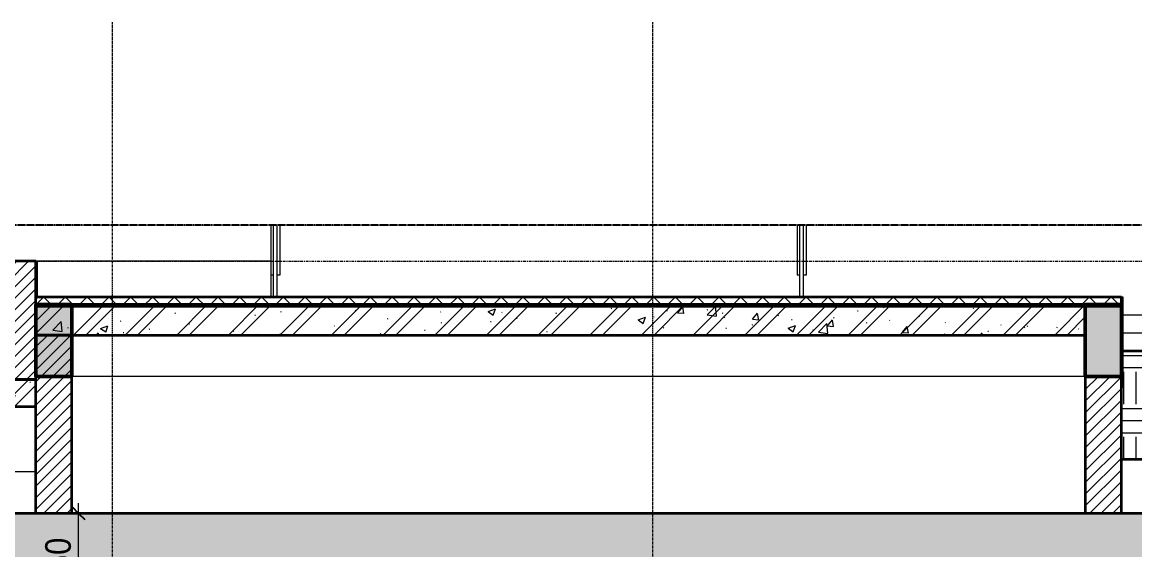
# Model space of a CAD drawing. Header units: millimetres. Extents: x 47270 to 150652, y -4714 to 3585.
# Drawn here: x 122549 to 128724, y 598 to 3527 of the extents above; entities that cross this region are included whole.
import ezdxf

# ---------------------------------------------------------------- set-up
doc = ezdxf.new("R2010")
doc.units = ezdxf.units.MM
for name, pattern in [('Centre', [31.75, 6.35, -4.7625, 15.875, -4.7625]), ('Grid Line', [22.225, 12.7, -3.175, 3.175, -3.175]), ('Hidden', [7.14375, 4.7625, -2.38125])]:
    doc.linetypes.add(name, pattern=pattern)
for name, color, linetype, lineweight in [('0-3', 130, 'Continuous', 5), ('A-ANNO-DIMS', 211, 'Continuous', 9), ('A-ANNO-DIMS-57', 211, 'Continuous', 9), ('A-DETL-GENF', 92, 'Continuous', 18), ('A-DETL-GENF-1', 253, 'Continuous', 18), ('A-DETL-GENF-2', 92, 'Hidden', 25), ('A-DETL-MEDM', 33, 'Continuous', 35), ('A-FLOR-1', 250, 'Continuous', 18), ('A-FLOR-FNSH-1', 7, 'Continuous', 35), ('A-FLOR-FNSH-2', 250, 'Continuous', 18), ('A-FLOR-HRAL', 11, 'Continuous', 18), ('A-FLOR-HRAL-1', 250, 'Continuous', 18), ('A-FLOR-LEVL-2', 51, 'Centre', 9), ('A-FLOR-PATT-1', 253, 'Continuous', 18), ('A-FLOR-PATT-2', 8, 'Continuous', 18), ('A-WALL', 113, 'Continuous', 18), ('A-WALL-1', 7, 'Continuous', 35), ('A-WALL-FNSH-1', 250, 'Continuous', 18), ('A-WALL-PATT', 111, 'Continuous', 18), ('S-BEAM-1', 9, 'Continuous', 5), ('S-BEAM-2', 10, 'Continuous', 50), ('S-BEAM-3', 250, 'Continuous', 18), ('S-GRID-1', 1, 'Grid Line', 9)]:
    doc.layers.add(name, color=color, linetype=linetype, lineweight=lineweight)
doc.styles.add('UTM Avo', font='', dxfattribs={"width": 0.9, "height": 142.5})
doc.styles.get('UTM Avo').set_extended_font_data('UTM Avo')
doc.dimstyles.new('1_Dim_chi_tiet_2_5', dxfattribs={"dimscale": 304.8, "dimtxt": 142.400385, "dimasz": 0.224409, "dimexe": 0.187008, "dimexo": 0.0625, "dimgap": 0.018701, "dimtad": 1, "dimdec": 0, "dimrnd": 5, "dimzin": 0, "dimdsep": 46, "dimtxsty": 'UTM Avo', "dimblk1": 'OBLIQUE', "dimblk2": 'OBLIQUE', "dimsah": 1, "dimcen": 0.09, "dimdle": 0.187008, "dimazin": 0, "dimtfac": 1, "dimtdec": 4, "dimtix": 1, "dimtmove": 0, "dimatfit": 3, "dimfxl": 0.374016, "dimfxlon": 1, "dimtvp": 1, "dimtolj": 1, "dimtzin": 0, "dimarcsym": 2})
pattern_1 = [(50, (-51274.3, 15725), (415.38, -36.341), [43.434, -477.774]), (355, (-51274.3, 15725), (-80.354, 435.61), [34.747, -382.219]), (100.451, (-51239.67, 15721.97), (335.029, 399.266), [36.913, -406.045]), (46.184, (-51274.3, 15840.8), (618.06, -95.857), [65.15, -716.66]), (96.636, (-51222.8, 15832.84), (541.278, 564.135), [55.37, -609.068]), (351.184, (-51274.3, 15840.8), (541.283, 564.13), [52.12, -573.33]), (21, (-51216.37, 15811.87), (345.681, -233.165), [43.434, -477.774]), (326, (-51216.37, 15811.87), (140.909, 419.949), [34.747, -382.219]), (71.451, (-51187.57, 15792.44), (486.591, 186.781), [36.913, -406.045]), (37.5, (-51274.29, 15725), (7.042, 192.7853), [3.822, -373.764, 3.822, -384.188, -383.667]), (37.5, (-51274.29, 15725), (7.042, 192.7853), [-765.597, 3.822, -379.845]), (7.5, (-51274.29, 15725), (152.3487, 228.4116), [3.822, -217.402, 3.822, -365.077, -146.228]), (7.5, (-51274.29, 15725), (152.3487, 228.4116), [-590.123, 3.822, -142.406]), (327.5, (-51403.43, 15725), (309.1468, -13.062), [3.822, -140.958, 3.822, -447.891, -599.389]), (327.5, (-51403.43, 15725), (309.1468, -13.062), [-596.494, 3.822, -595.567]), (317.5, (-51461.34, 15725), (337.7343, 57.973), [3.822, -184.392, 3.822, -296.162, -425.653]), (317.5, (-51461.34, 15725), (337.7343, 57.973), [-488.198, 3.822, -421.831]), (45, (-51274.29, 15725), (-143.325, 143.325), []), (45, (-51274.29, 15942.17), (-143.325, 143.325), [])]
pattern_2 = [(45, (123211.924, 15725), (-32.24407, 32.24407), [])]

# ---------------------------------------------------------------- blocks, each defined once
blk = doc.blocks.new('NCV_TKTC_KET CAU_rvt-4-TKCS_BỂ NƯỚC NGẦM - MẶT CẮT 4')
at = {"layer": 'A-FLOR-PATT-1'}
h = blk.add_hatch(dxfattribs=at)
h.set_pattern_fill('FP_21', color=256, style=0, pattern_type=2)
h.set_pattern_definition(pattern_1)
h.paths.add_polyline_path([(-47515.7, 1790), (-46036.9, 1790), (-46036.9, 1960), (-51861.9, 1960), (-51861.9, 1790), (-51239.7, 1790)])
h = blk.add_hatch(dxfattribs=at)
h.set_pattern_fill('FP_21', color=256, style=0, pattern_type=2)
h.set_pattern_definition(pattern_1)
h.paths.add_polyline_path([(-47515.7, 1790), (-46036.9, 1790), (-46036.9, 1960), (-51861.9, 1960), (-51861.9, 1790), (-51239.7, 1790)])
h = blk.add_hatch(dxfattribs=at)
h.set_pattern_fill('FP_21', color=256, style=0, pattern_type=2)
h.set_pattern_definition(pattern_1)
h.paths.add_polyline_path([(-53311.9, 1393.6), (-51861.9, 1393.6), (-51861.9, 1543.6), (-53311.9, 1543.6)])
h = blk.add_hatch(dxfattribs=at)
h.set_pattern_fill('FP_21', color=256, style=0, pattern_type=2)
h.set_pattern_definition(pattern_1)
h.paths.add_polyline_path([(-53311.9, 1393.6), (-51861.9, 1393.6), (-51861.9, 1543.6), (-53311.9, 1543.6)])
at = {"layer": 'S-BEAM-1'}
for points in [[(-51861.9, 1560), (-51661.9, 1560), (-51661.9, 1960), (-51861.9, 1960)], [(-46036.9, 1560), (-45836.9, 1560), (-45836.9, 1960), (-46036.9, 1960)]]:
    blk.add_hatch(color=256, dxfattribs=at).paths.add_polyline_path(points)
at = {"layer": 'A-FLOR-1'}
blk.add_line((-51861.9, 1030.8), (-53311.9, 1030.8), dxfattribs=at)
at = {"layer": 'A-FLOR-FNSH-1'}
for p, q in [((-46036.9, 1960), (-51861.9, 1960)), ((-51861.9, 1960), (-51861.9, 1790)), ((-46036.9, 1790), (-46036.9, 1960)), ((-51861.9, 1790), (-46036.9, 1790)), ((-51861.9, 1543.6), (-53311.9, 1543.6)), ((-51861.9, 1393.6), (-51861.9, 1543.6)), ((-53311.9, 1393.6), (-51861.9, 1393.6))]:
    blk.add_line(p, q, dxfattribs=at)
at = {"layer": 'S-BEAM-2'}
for p, q in [((-51661.9, 1960), (-51861.9, 1960)), ((-51861.9, 1960), (-51861.9, 1560)), ((-51661.9, 1560), (-51661.9, 1960)), ((-45836.9, 1960), (-46036.9, 1960)), ((-46036.9, 1960), (-46036.9, 1560)), ((-45836.9, 1560), (-45836.9, 1960)), ((-51861.9, 1560), (-51661.9, 1560)), ((-46036.9, 1560), (-45836.9, 1560))]:
    blk.add_line(p, q, dxfattribs=at)
at = {"layer": 'S-BEAM-3'}
blk.add_line((-46036.9, 1560), (-51661.9, 1560), dxfattribs=at)
blk = doc.blocks.new('Railing - 20mm-2407301-TKCS_BỂ NƯỚC NGẦM - MẶT CẮT 4')
at = {"layer": 'A-FLOR-HRAL'}
for p, q in [((-47621.7, 2000), (-47621.7, 2401.9)), ((-47601.7, 2000), (-47601.7, 2401.9))]:
    blk.add_line(p, q, dxfattribs=at)
blk = doc.blocks.new('Railing - Railing-2412075-TKCS_BỂ NƯỚC NGẦM - MẶT CẮT 4')
blk.add_blockref('Railing - 20mm-2407301-TKCS_BỂ NƯỚC NGẦM - MẶT CẮT 4', (0, 0))
blk = doc.blocks.new('Railing - Railing-2412079-TKCS_BỂ NƯỚC NGẦM - MẶT CẮT 4')
at = {"extrusion": (0, 0, -1), "zscale": -1}
blk.add_blockref('Railing - 20mm-2407301-TKCS_BỂ NƯỚC NGẦM - MẶT CẮT 4', (98144.3, 0), dxfattribs=at)
blk = doc.blocks.new('Top Rail Type - Top Rail_Internal_-2412085-TKCS_BỂ NƯỚC NGẦM - MẶT CẮT 4')
at = {"layer": 'A-FLOR-HRAL'}
for p, q in [((-47636.7, 2401.9), (-47636.7, 2121.7)), ((-47586.7, 2401.9), (-47586.7, 2121.7)), ((-47621.7, 2121.7), (-47636.7, 2121.7)), ((-47586.7, 2121.7), (-47601.7, 2121.7))]:
    blk.add_line(p, q, dxfattribs=at)
blk = doc.blocks.new('Top Rail Type - Top Rail_Internal_-2412096-TKCS_BỂ NƯỚC NGẦM - MẶT CẮT 4')
at = {"layer": 'A-FLOR-HRAL'}
for p, q in [((-50557.5, 2401.9), (-50557.5, 2200)), ((-50507.5, 2401.9), (-50507.5, 2121.7)), ((-50542.5, 2121.7), (-50557.5, 2121.7)), ((-50507.5, 2121.7), (-50522.5, 2121.7))]:
    blk.add_line(p, q, dxfattribs=at)
blk = doc.blocks.new('BORDER VIEW - BORDER VIEW-3502631-TKCS_BỂ NƯỚC NGẦM - MẶT CẮT 4')
at = {"layer": 'A-DETL-GENF-2'}
blk.add_line((-58346.9, 2401.9), (-44034.1, 2401.9), dxfattribs=at)
blk = doc.blocks.new('DIMBLOCK54-TKCS_BỂ NƯỚC NGẦM - MẶT CẮT 4')
at = {"layer": 'A-ANNO-DIMS-57', "lineweight": 25}
for p, q in [((122861.6, 800), (122827.4, 834.2)), ((122861.6, 800), (122895.8, 765.8)), ((122861.6, 250), (122827.4, 284.2)), ((122861.6, 250), (122895.8, 215.8))]:
    blk.add_line(p, q, dxfattribs=at)
at = {"layer": 'A-ANNO-DIMS-57'}
for p, q in [((122861.6, 193), (122861.6, 857)), ((122747.6, 800), (122918.6, 800)), ((122861.6, 800), (122747.6, 800)), ((122747.6, 250), (122918.6, 250)), ((122861.6, 250), (122747.6, 250))]:
    blk.add_line(p, q, dxfattribs=at)
at = {"layer": 'A-ANNO-DIMS-57', "color": 0, "insert": (122676.5, 378.6), "char_height": 142.5, "width": 351.254, "attachment_point": 1, "rotation": 90, "line_spacing_factor": 1.110334, "style": 'UTM Avo'}
blk.add_mtext('550', dxfattribs=at)
blk = doc.blocks.new('_Oblique')
at = {"color": 0, "linetype": 'ByBlock', "lineweight": -2}
blk.add_line((-0.5, -0.5), (0.5, 0.5), dxfattribs=at)

msp = doc.modelspace()

# ---------------------------------------------------------------- hatches: boundary and pattern name
at = {"layer": 'A-DETL-GENF-1'}
h = msp.add_hatch(dxfattribs=at)
h.set_pattern_fill('FP_21', color=256, style=0, pattern_type=2)
h.set_pattern_definition([(50, (123211.92, 15725), (415.38, -36.341), [43.434, -477.774]), (355, (123211.92, 15725), (-80.354, 435.61), [34.747, -382.219]), (100.451, (123246.54, 15721.97), (335.029, 399.266), [36.913, -406.045]), (46.184, (123211.9, 15840.8), (618.06, -95.857), [65.15, -716.66]), (96.636, (123263.4, 15832.84), (541.278, 564.135), [55.37, -609.068]), (351.184, (123211.9, 15840.8), (541.283, 564.13), [52.12, -573.33]), (21, (123269.84, 15811.87), (345.681, -233.165), [43.434, -477.774]), (326, (123269.84, 15811.87), (140.909, 419.949), [34.747, -382.219]), (71.451, (123298.64, 15792.44), (486.591, 186.781), [36.913, -406.045]), (37.5, (123211.92, 15725), (7.042, 192.7853), [3.822, -373.764, 3.822, -384.188, -383.667]), (37.5, (123211.92, 15725), (7.042, 192.7853), [-765.597, 3.822, -379.845]), (7.5, (123211.92, 15725), (152.3487, 228.4116), [3.822, -217.402, 3.822, -365.077, -146.228]), (7.5, (123211.92, 15725), (152.3487, 228.4116), [-590.123, 3.822, -142.406]), (327.5, (123082.78, 15725), (309.1468, -13.0621), [3.822, -140.958, 3.822, -447.891, -599.389]), (327.5, (123082.78, 15725), (309.1468, -13.0621), [-596.494, 3.822, -595.567]), (317.5, (123024.87, 15725), (337.7343, 57.9728), [3.822, -184.392, 3.822, -296.162, -425.653]), (317.5, (123024.87, 15725), (337.7343, 57.9728), [-488.198, 3.822, -421.831]), (45, (123211.92, 15725), (-143.325, 143.325), []), (45, (123211.92, 15942.17), (-143.325, 143.325), [])])
h.paths.add_polyline_path([(130249.3, 500), (130249.3, 800), (116149.3, 800), (116149.3, 500), (129949.3, 500)])
at = {"layer": 'A-FLOR-PATT-2'}
h = msp.add_hatch(dxfattribs=at)
h.set_pattern_fill('FP_26', color=256, style=0, pattern_type=2)
h.set_pattern_definition([(45, (123211.92, 15725), (-60.45763, 60.45763), []), (135, (123211.92, 15725), (-60.45763, -60.45763), [])])
h.paths.add_polyline_path([(123246.5, 1950), (128649.3, 1950), (128649.3, 2000), (122624.3, 2000), (122624.3, 1950)])
h = msp.add_hatch(dxfattribs=at)
h.set_pattern_fill('FP_33', color=256, style=0, pattern_type=2)
h.set_pattern_definition([(0, (123211.92, 15725), (180.975, 180.975), [180.975, -180.975]), (0, (123211.92, 15792.87), (180.975, 180.975), [180.975, -180.975]), (0, (123211.92, 15860.73), (180.975, 180.975), [180.975, -180.975]), (90, (123234.55, 15883.35), (-180.975, 180.975), [180.975, -180.975]), (90, (123302.41, 15883.35), (-180.975, 180.975), [180.975, -180.975]), (90, (123370.28, 15883.35), (-180.975, 180.975), [180.975, -180.975])])
h.paths.add_polyline_path([(128649.3, 1100), (129248.8, 1100), (129248.8, 1700), (128649.3, 1700)])
at = {"layer": 'A-WALL-PATT'}
h = msp.add_hatch(dxfattribs=at)
h.set_pattern_fill('FP_20', color=256, style=0, pattern_type=2)
h.set_pattern_definition(pattern_2)
h.paths.add_polyline_path([(122474.3, 1543.5), (122624.3, 1543.5), (122624.3, 2200), (122474.3, 2200)])
h = msp.add_hatch(dxfattribs=at)
h.set_pattern_fill('FP_20', color=256, style=0, pattern_type=2)
h.set_pattern_definition(pattern_2)
h.paths.add_polyline_path([(122824.3, 800), (122824.3, 1790), (122624.3, 1790), (122624.3, 800)])
h = msp.add_hatch(dxfattribs=at)
h.set_pattern_fill('FP_20', color=256, style=0, pattern_type=2)
h.set_pattern_definition(pattern_2)
h.paths.add_polyline_path([(128449.3, 800), (128649.3, 800), (128649.3, 1560), (128449.3, 1560)])

# ---------------------------------------------------------------- linework, layer by layer
at = {"layer": 'A-DETL-MEDM'}
msp.add_line((130249.3, 800), (116149.3, 800), dxfattribs=at)
at = {"layer": 'A-FLOR-FNSH-1'}
for p, q in [((128649.3, 2000), (122634.3, 2000)), ((128649.3, 1950), (128649.3, 2000)), ((122624.3, 1950), (128649.3, 1950)), ((128649.3, 1700), (128649.3, 1560)), ((129248.8, 1700), (128649.3, 1700)), ((128649.3, 1100), (129248.8, 1100))]:
    msp.add_line(p, q, dxfattribs=at)
at = {"layer": 'A-FLOR-FNSH-2'}
msp.add_line((129248.8, 1800), (128649.3, 1800), dxfattribs=at)
at = {"layer": 'A-FLOR-LEVL-2'}
msp.add_line((115570.5, 2200), (131194.8, 2200), dxfattribs=at)
at = {"layer": 'A-WALL'}
for p, q in [((123928.7, 2200), (122634.3, 2200)), ((123928.7, 2200), (123928.7, 2000)), ((129248.8, 1900), (128659.3, 1900)), ((128449.3, 1560), (122824.3, 1560))]:
    msp.add_line(p, q, dxfattribs=at)
at = {"layer": 'A-WALL-1'}
for p, q in [((122624.3, 2200), (122474.3, 2200)), ((122624.3, 800), (122624.3, 2200)), ((122624.3, 2000), (122634.3, 2000)), ((122824.3, 1790), (122624.3, 1790)), ((122824.3, 800), (122824.3, 1790)), ((128649.3, 1560), (128449.3, 1560)), ((128449.3, 1560), (128449.3, 800)), ((128649.3, 800), (128649.3, 1560)), ((122474.3, 1543.5), (122624.3, 1543.5))]:
    msp.add_line(p, q, dxfattribs=at)
at = {"layer": 'A-WALL-FNSH-1'}
for p, q in [((122634.3, 2200), (122624.3, 2200)), ((122634.3, 2000), (122634.3, 2200)), ((128659.3, 2000), (128649.3, 2000)), ((128659.3, 1500), (128659.3, 2000)), ((128649.3, 1950), (128649.3, 1700)), ((128649.3, 1500), (128659.3, 1500))]:
    msp.add_line(p, q, dxfattribs=at)
at = {"layer": 'S-GRID-1'}
for p, q in [((123049.3, 2102.1), (123049.3, 3527.1)), ((126049.3, 2102.1), (126049.3, 3527.1)), ((123049.3, -2725), (123049.3, 2102.1)), ((126049.3, -2725), (126049.3, 2102.1))]:
    msp.add_line(p, q, dxfattribs=at)

# ---------------------------------------------------------------- block references
at = {"layer": '0-3'}
msp.add_blockref('NCV_TKTC_KET CAU_rvt-4-TKCS_BỂ NƯỚC NGẦM - MẶT CẮT 4', (174486.2, 0), dxfattribs=at)
at = {"layer": 'A-DETL-GENF'}
msp.add_blockref('BORDER VIEW - BORDER VIEW-3502631-TKCS_BỂ NƯỚC NGẦM - MẶT CẮT 4', (174486.2, 0), dxfattribs=at)
at = {"layer": 'A-FLOR-HRAL'}
for name in ['Top Rail Type - Top Rail_Internal_-2412096-TKCS_BỂ NƯỚC NGẦM - MẶT CẮT 4', 'Top Rail Type - Top Rail_Internal_-2412085-TKCS_BỂ NƯỚC NGẦM - MẶT CẮT 4']:
    msp.add_blockref(name, (174486.2, 0), dxfattribs=at)
at = {"layer": 'A-FLOR-HRAL-1'}
for name in ['Railing - Railing-2412079-TKCS_BỂ NƯỚC NGẦM - MẶT CẮT 4', 'Railing - Railing-2412075-TKCS_BỂ NƯỚC NGẦM - MẶT CẮT 4']:
    msp.add_blockref(name, (174486.2, 0), dxfattribs=at)

# ---------------------------------------------------------------- dimensions: what is measured, and where the dimension line sits
at = {"layer": 'A-ANNO-DIMS'}
dim = msp.add_linear_dim(base=(122861.6, 800), p1=(122747.6, 250), p2=(122747.6, 800), angle=90, dimstyle='1_Dim_chi_tiet_2_5', override={"dimpost": '<>', "dimfxl": 550}, dxfattribs=at)
dim.commit()
dim.dimension.update_dxf_attribs({"geometry": 'DIMBLOCK54-TKCS_BỂ NƯỚC NGẦM - MẶT CẮT 4', "text_midpoint": (122782.2, 525)})

doc.saveas('drawing.dxf')
